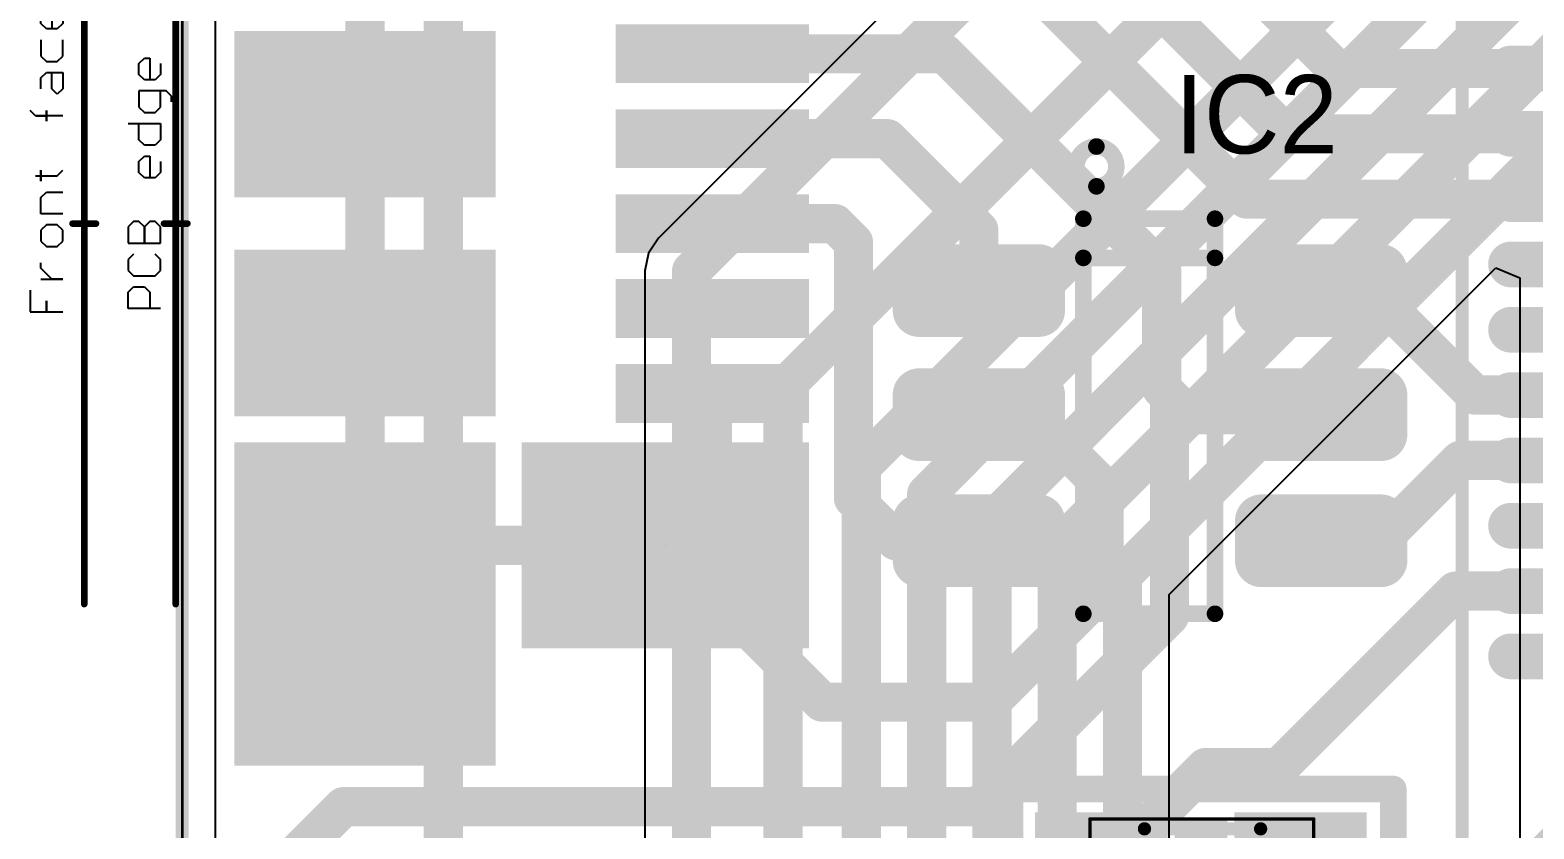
# Model space of a CAD drawing. Header units: millimetres. Extents: x 59 to 152, y 30 to 146.
# Drawn here: x 58.84 to 70.35, y 118.73 to 124.84 of the extents above; entities that cross this region are included whole.
import ezdxf

# ---------------------------------------------------------------- set-up
doc = ezdxf.new("R2010")
doc.units = ezdxf.units.MM
for name, color, linetype in [('BottomLayer', 5, 'Continuous'), ('KeepOutLayer', 6, 'Continuous'), ('Mechanical1', 6, 'Continuous'), ('Mechanical15', 56, 'Continuous'), ('Mechanical16', 56, 'Continuous'), ('Mechanical6', 56, 'Continuous'), ('PadHoleLayer', 156, 'Continuous'), ('TopLayer', 1, 'Continuous'), ('TopOverlay', 2, 'Continuous'), ('TopPaste', 8, 'Continuous'), ('TopSolder', 216, 'Continuous')]:
    doc.layers.add(name, color=color, linetype=linetype)

# ---------------------------------------------------------------- blocks, each defined once
blk = doc.blocks.new('C0603_177')
at = {"layer": 'Mechanical16'}
for points, const_width in [([(-0.85000084, 0.4064), (0.8635999999999999, 0.4064)], 0.0254), ([(-0.85000084, -0.3999992), (-0.85000084, 0.4064)], 0.0254), ([(-0.43200066, 0.3302), (0.4572, 0.3302)], 0.1016), ([(0.8635999999999999, -0.3999992), (0.8635999999999999, 0.4064)], 0.0254), ([(-0.43200066, -0.30599888), (0.4572, -0.30599888)], 0.1016), ([(-0.85000084, -0.3999992), (0.8635999999999999, -0.3999992)], 0.0254)]:
    blk.add_lwpolyline(points, dxfattribs=dict(at, const_width=const_width))
for points, const_width in [([(-0.85635084, 0.4064, 1), (-0.8436508399999999, 0.4064, 1)], 0.0127), ([(-0.85635084, 0.4064, 1), (-0.8436508399999999, 0.4064, 1)], 0.0127), ([(-0.45740066, 0.3302, 1), (-0.40660066, 0.3302, 1)], 0.0508), ([(0.4318, 0.3302, 1), (0.4826, 0.3302, 1)], 0.0508), ([(0.85725, 0.4064, 1), (0.86995, 0.4064, 1)], 0.0127), ([(0.85725, 0.4064, 1), (0.86995, 0.4064, 1)], 0.0127), ([(-0.45740066, -0.30599888, 1), (-0.40660066, -0.30599888, 1)], 0.0508), ([(0.4318, -0.30599888, 1), (0.4826, -0.30599888, 1)], 0.0508), ([(-0.85635084, -0.3999992, 1), (-0.8436508399999999, -0.3999992, 1)], 0.0127), ([(-0.85635084, -0.3999992, 1), (-0.8436508399999999, -0.3999992, 1)], 0.0127), ([(0.85725, -0.3999992, 1), (0.86995, -0.3999992, 1)], 0.0127), ([(0.85725, -0.3999992, 1), (0.86995, -0.3999992, 1)], 0.0127)]:
    blk.add_lwpolyline(points, format="xyb", close=True, dxfattribs=dict(at, const_width=const_width))
for points in [[(-0.8381542799999999, -0.39999412), (-0.43175428, -0.39999412), (-0.8381542799999999, 0.40640508), (-0.43175428, 0.40640508)], [(0.43184572, -0.39999412), (0.83824572, -0.39999412), (0.43184572, 0.40640508), (0.83824572, 0.40640508)]]:
    blk.add_solid(points, dxfattribs=at)
at = {"layer": 'Mechanical6'}
blk.add_solid([(-0.19990054, -0.40010588), (0.20319746, -0.40010588), (-0.19990054, 0.40639492), (0.20319746, 0.40639492)], dxfattribs=at)
at = {"layer": 'TopLayer'}
for points in [[(-1.2192, -0.4064), (-0.3048, -0.4064), (-1.2192, 0.4064), (-0.3048, 0.4064)], [(0.3048, -0.4064), (1.2192, -0.4064), (0.3048, 0.4064), (1.2192, 0.4064)]]:
    blk.add_solid(points, dxfattribs=at)
at = {"layer": 'TopOverlay', "const_width": 0.2032}
for points in [[(-1.4605, 0.635), (1.4732, 0.635)], [(-1.4605, -0.635), (-1.4605, 0.635)], [(1.4732, -0.635), (1.4732, 0.635)], [(-1.4605, -0.635), (1.4732, -0.635)]]:
    blk.add_lwpolyline(points, dxfattribs=at)
at = {"layer": 'TopOverlay', "const_width": 0.1016}
for points in [[(-1.5113, 0.635, 1), (-1.4097, 0.635, 1)], [(-1.5113, 0.635, 1), (-1.4097, 0.635, 1)], [(1.4224, 0.635, 1), (1.524, 0.635, 1)], [(1.4224, 0.635, 1), (1.524, 0.635, 1)], [(-1.5113, -0.635, 1), (-1.4097, -0.635, 1)], [(-1.5113, -0.635, 1), (-1.4097, -0.635, 1)], [(1.4224, -0.635, 1), (1.524, -0.635, 1)], [(1.4224, -0.635, 1), (1.524, -0.635, 1)]]:
    blk.add_lwpolyline(points, format="xyb", close=True, dxfattribs=at)
at = {"layer": 'TopPaste'}
for points in [[(-1.2192, -0.4064), (-0.3048, -0.4064), (-1.2192, 0.4064), (-0.3048, 0.4064)], [(0.3048, -0.4064), (1.2192, -0.4064), (0.3048, 0.4064), (1.2192, 0.4064)]]:
    blk.add_solid(points, dxfattribs=at)
at = {"layer": 'TopSolder'}
for points in [[(-1.2691999, -0.4563999), (-0.2548001, -0.4563999), (-1.2691999, 0.4563999), (-0.2548001, 0.4563999)], [(0.2548001, -0.4563999), (1.2691999, -0.4563999), (0.2548001, 0.4563999), (1.2691999, 0.4563999)]]:
    blk.add_solid(points, dxfattribs=at)
blk = doc.blocks.new('SOT23_6L_236')
at = {"layer": 'TopLayer', "const_width": 0.1524}
for points in [[(-1.17860064, 1.778, 1), (-1.02620064, 1.778, 1)], [(-0.8738006399999999, 1.778, 1), (-0.7214006399999999, 1.778, 1)], [(-0.2286, 1.778, 1), (-0.07619999999999999, 1.778, 1)], [(0.07619999999999999, 1.778, 1), (0.2286, 1.778, 1)], [(0.7365999999999999, 1.778, 1), (0.8889999999999999, 1.778, 1)], [(1.0414, 1.778, 1), (1.1938, 1.778, 1)], [(-1.17860064, 0.8635999999999999, 1), (-1.02620064, 0.8635999999999999, 1)], [(-0.8738006399999999, 0.8635999999999999, 1), (-0.7214006399999999, 0.8635999999999999, 1)], [(-0.2286, 0.8635999999999999, 1), (-0.07619999999999999, 0.8635999999999999, 1)], [(0.07619999999999999, 0.8635999999999999, 1), (0.2286, 0.8635999999999999, 1)], [(0.7365999999999999, 0.8635999999999999, 1), (0.8889999999999999, 0.8635999999999999, 1)], [(1.0414, 0.8635999999999999, 1), (1.1938, 0.8635999999999999, 1)], [(-1.17860064, -0.8427999399999999, 1), (-1.02620064, -0.8427999399999999, 1)], [(-0.8738006399999999, -0.8427999399999999, 1), (-0.7214006399999999, -0.8427999399999999, 1)], [(-0.2286, -0.8427999399999999, 1), (-0.07619999999999999, -0.8427999399999999, 1)], [(0.07619999999999999, -0.8427999399999999, 1), (0.2286, -0.8427999399999999, 1)], [(0.7365999999999999, -0.8427999399999999, 1), (0.8889999999999999, -0.8427999399999999, 1)], [(1.0414, -0.8427999399999999, 1), (1.1938, -0.8427999399999999, 1)], [(-1.17860064, -1.75719994, 1), (-1.02620064, -1.75719994, 1)], [(-0.8738006399999999, -1.75719994, 1), (-0.7214006399999999, -1.75719994, 1)], [(-0.2286, -1.75719994, 1), (-0.07619999999999999, -1.75719994, 1)], [(0.07619999999999999, -1.75719994, 1), (0.2286, -1.75719994, 1)], [(0.7365999999999999, -1.75719994, 1), (0.8889999999999999, -1.75719994, 1)], [(1.0414, -1.75719994, 1), (1.1938, -1.75719994, 1)]]:
    blk.add_lwpolyline(points, format="xyb", close=True, dxfattribs=at)
at = {"layer": 'TopLayer'}
for points in [[(-0.79760064, 0.7111999999999999), (-0.79760064, 1.9304), (-1.10240064, 0.7111999999999999), (-1.10240064, 1.9304)], [(0.1524, 0.7111999999999999), (0.1524, 1.9304), (-0.1524, 0.7111999999999999), (-0.1524, 1.9304)], [(1.1176, 0.7111999999999999), (1.1176, 1.9304), (0.8128, 0.7111999999999999), (0.8128, 1.9304)], [(-0.64520064, 0.8635999999999999), (-0.64520064, 1.778), (-1.25480064, 0.8635999999999999), (-1.25480064, 1.778)], [(0.3048, 0.8635999999999999), (0.3048, 1.778), (-0.3048, 0.8635999999999999), (-0.3048, 1.778)], [(1.27, 0.8635999999999999), (1.27, 1.778), (0.6604, 0.8635999999999999), (0.6604, 1.778)], [(-0.79760064, -1.90959994), (-0.79760064, -0.6903999399999999), (-1.10240064, -1.90959994), (-1.10240064, -0.6903999399999999)], [(0.1524, -1.90959994), (0.1524, -0.6903999399999999), (-0.1524, -1.90959994), (-0.1524, -0.6903999399999999)], [(1.1176, -1.90959994), (1.1176, -0.6903999399999999), (0.8128, -1.90959994), (0.8128, -0.6903999399999999)], [(-0.64520064, -1.75719994), (-0.64520064, -0.8427999399999999), (-1.25480064, -1.75719994), (-1.25480064, -0.8427999399999999)], [(0.3048, -1.75719994), (0.3048, -0.8427999399999999), (-0.3048, -1.75719994), (-0.3048, -0.8427999399999999)], [(1.27, -1.75719994), (1.27, -0.8427999399999999), (0.6604, -1.75719994), (0.6604, -0.8427999399999999)]]:
    blk.add_solid(points, dxfattribs=at)
at = {"layer": 'TopOverlay', "const_width": 0.127}
for points in [[(-1.49999954, -0.499999), (-1.49999954, 0.508)], [(-1.20000014, 0.508), (-1.49999954, 0.508)], [(1.524, 0.508), (-1.20000014, 0.508)], [(-1.20000014, -0.499999), (-1.20000014, 0.508)], [(1.524, -0.499999), (1.524, 0.508)], [(-1.20000014, -0.499999), (-1.49999954, -0.499999)], [(1.524, -0.499999), (-1.20000014, -0.499999)]]:
    blk.add_lwpolyline(points, dxfattribs=at)
at = {"layer": 'TopOverlay'}
for points, const_width in [([(-1.53174954, 0.508, 1), (-1.46824954, 0.508, 1)], 0.0635), ([(-1.53174954, 0.508, 1), (-1.46824954, 0.508, 1)], 0.0635), ([(-1.23175014, 0.508, 1), (-1.16825014, 0.508, 1)], 0.0635), ([(-1.23175014, 0.508, 1), (-1.16825014, 0.508, 1)], 0.0635), ([(-1.23175014, 0.508, 1), (-1.16825014, 0.508, 1)], 0.0635), ([(1.49225, 0.508, 1), (1.55575, 0.508, 1)], 0.0635), ([(1.49225, 0.508, 1), (1.55575, 0.508, 1)], 0.0635), ([(-1.74759874, -0.3999992, 1), (-2.05239874, -0.3999992, 1)], 0.127), ([(-2.08414874, -0.3999992, 1), (-2.02064874, -0.3999992, 1)], 0.0635), ([(-1.77934874, -0.3999992, 1), (-1.71584874, -0.3999992, 1)], 0.0635), ([(-1.53174954, -0.499999, 1), (-1.46824954, -0.499999, 1)], 0.0635), ([(-1.53174954, -0.499999, 1), (-1.46824954, -0.499999, 1)], 0.0635), ([(-1.23175014, -0.499999, 1), (-1.16825014, -0.499999, 1)], 0.0635), ([(-1.23175014, -0.499999, 1), (-1.16825014, -0.499999, 1)], 0.0635), ([(-1.23175014, -0.499999, 1), (-1.16825014, -0.499999, 1)], 0.0635), ([(1.49225, -0.499999, 1), (1.55575, -0.499999, 1)], 0.0635), ([(1.49225, -0.499999, 1), (1.55575, -0.499999, 1)], 0.0635)]:
    blk.add_lwpolyline(points, format="xyb", close=True, dxfattribs=dict(at, const_width=const_width))
at = {"layer": 'TopPaste', "const_width": 0.1524}
for points in [[(-1.17860064, 1.778, 1), (-1.02620064, 1.778, 1)], [(-0.8738006399999999, 1.778, 1), (-0.7214006399999999, 1.778, 1)], [(-0.2286, 1.778, 1), (-0.07619999999999999, 1.778, 1)], [(0.07619999999999999, 1.778, 1), (0.2286, 1.778, 1)], [(0.7365999999999999, 1.778, 1), (0.8889999999999999, 1.778, 1)], [(1.0414, 1.778, 1), (1.1938, 1.778, 1)], [(-1.17860064, 0.8635999999999999, 1), (-1.02620064, 0.8635999999999999, 1)], [(-0.8738006399999999, 0.8635999999999999, 1), (-0.7214006399999999, 0.8635999999999999, 1)], [(-0.2286, 0.8635999999999999, 1), (-0.07619999999999999, 0.8635999999999999, 1)], [(0.07619999999999999, 0.8635999999999999, 1), (0.2286, 0.8635999999999999, 1)], [(0.7365999999999999, 0.8635999999999999, 1), (0.8889999999999999, 0.8635999999999999, 1)], [(1.0414, 0.8635999999999999, 1), (1.1938, 0.8635999999999999, 1)], [(-1.17860064, -0.8427999399999999, 1), (-1.02620064, -0.8427999399999999, 1)], [(-0.8738006399999999, -0.8427999399999999, 1), (-0.7214006399999999, -0.8427999399999999, 1)], [(-0.2286, -0.8427999399999999, 1), (-0.07619999999999999, -0.8427999399999999, 1)], [(0.07619999999999999, -0.8427999399999999, 1), (0.2286, -0.8427999399999999, 1)], [(0.7365999999999999, -0.8427999399999999, 1), (0.8889999999999999, -0.8427999399999999, 1)], [(1.0414, -0.8427999399999999, 1), (1.1938, -0.8427999399999999, 1)], [(-1.17860064, -1.75719994, 1), (-1.02620064, -1.75719994, 1)], [(-0.8738006399999999, -1.75719994, 1), (-0.7214006399999999, -1.75719994, 1)], [(-0.2286, -1.75719994, 1), (-0.07619999999999999, -1.75719994, 1)], [(0.07619999999999999, -1.75719994, 1), (0.2286, -1.75719994, 1)], [(0.7365999999999999, -1.75719994, 1), (0.8889999999999999, -1.75719994, 1)], [(1.0414, -1.75719994, 1), (1.1938, -1.75719994, 1)]]:
    blk.add_lwpolyline(points, format="xyb", close=True, dxfattribs=at)
at = {"layer": 'TopPaste'}
for points in [[(-0.79760064, 0.7111999999999999), (-0.79760064, 1.9304), (-1.10240064, 0.7111999999999999), (-1.10240064, 1.9304)], [(0.1524, 0.7111999999999999), (0.1524, 1.9304), (-0.1524, 0.7111999999999999), (-0.1524, 1.9304)], [(1.1176, 0.7111999999999999), (1.1176, 1.9304), (0.8128, 0.7111999999999999), (0.8128, 1.9304)], [(-0.64520064, 0.8635999999999999), (-0.64520064, 1.778), (-1.25480064, 0.8635999999999999), (-1.25480064, 1.778)], [(0.3048, 0.8635999999999999), (0.3048, 1.778), (-0.3048, 0.8635999999999999), (-0.3048, 1.778)], [(1.27, 0.8635999999999999), (1.27, 1.778), (0.6604, 0.8635999999999999), (0.6604, 1.778)], [(-0.79760064, -1.90959994), (-0.79760064, -0.6903999399999999), (-1.10240064, -1.90959994), (-1.10240064, -0.6903999399999999)], [(0.1524, -1.90959994), (0.1524, -0.6903999399999999), (-0.1524, -1.90959994), (-0.1524, -0.6903999399999999)], [(1.1176, -1.90959994), (1.1176, -0.6903999399999999), (0.8128, -1.90959994), (0.8128, -0.6903999399999999)], [(-0.64520064, -1.75719994), (-0.64520064, -0.8427999399999999), (-1.25480064, -1.75719994), (-1.25480064, -0.8427999399999999)], [(0.3048, -1.75719994), (0.3048, -0.8427999399999999), (-0.3048, -1.75719994), (-0.3048, -0.8427999399999999)], [(1.27, -1.75719994), (1.27, -0.8427999399999999), (0.6604, -1.75719994), (0.6604, -0.8427999399999999)]]:
    blk.add_solid(points, dxfattribs=at)
at = {"layer": 'TopSolder', "const_width": 0.2023999}
for points in [[(-1.20359932, 1.778, 1), (-1.00120196, 1.778, 1)], [(-0.89879932, 1.778, 1), (-0.69640196, 1.778, 1)], [(-0.25359868, 1.778, 1), (-0.05120131999999999, 1.778, 1)], [(0.05120131999999999, 1.778, 1), (0.25359868, 1.778, 1)], [(0.71160132, 1.778, 1), (0.91399868, 1.778, 1)], [(1.01640132, 1.778, 1), (1.21879868, 1.778, 1)], [(-1.20359932, 0.8635999999999999, 1), (-1.00120196, 0.8635999999999999, 1)], [(-0.89879932, 0.8635999999999999, 1), (-0.69640196, 0.8635999999999999, 1)], [(-0.25359868, 0.8635999999999999, 1), (-0.05120131999999999, 0.8635999999999999, 1)], [(0.05120131999999999, 0.8635999999999999, 1), (0.25359868, 0.8635999999999999, 1)], [(0.71160132, 0.8635999999999999, 1), (0.91399868, 0.8635999999999999, 1)], [(1.01640132, 0.8635999999999999, 1), (1.21879868, 0.8635999999999999, 1)], [(-1.20359932, -0.8427999399999999, 1), (-1.00120196, -0.8427999399999999, 1)], [(-0.89879932, -0.8427999399999999, 1), (-0.69640196, -0.8427999399999999, 1)], [(-0.25359868, -0.8427999399999999, 1), (-0.05120131999999999, -0.8427999399999999, 1)], [(0.05120131999999999, -0.8427999399999999, 1), (0.25359868, -0.8427999399999999, 1)], [(0.71160132, -0.8427999399999999, 1), (0.91399868, -0.8427999399999999, 1)], [(1.01640132, -0.8427999399999999, 1), (1.21879868, -0.8427999399999999, 1)], [(-1.20359932, -1.75719994, 1), (-1.00120196, -1.75719994, 1)], [(-0.89879932, -1.75719994, 1), (-0.69640196, -1.75719994, 1)], [(-0.25359868, -1.75719994, 1), (-0.05120131999999999, -1.75719994, 1)], [(0.05120131999999999, -1.75719994, 1), (0.25359868, -1.75719994, 1)], [(0.71160132, -1.75719994, 1), (0.91399868, -1.75719994, 1)], [(1.01640132, -1.75719994, 1), (1.21879868, -1.75719994, 1)]]:
    blk.add_lwpolyline(points, format="xyb", close=True, dxfattribs=at)
at = {"layer": 'TopSolder'}
for points in [[(-0.79760064, 0.6612001), (-0.79760064, 1.9803999), (-1.10240064, 0.6612001), (-1.10240064, 1.9803999)], [(0.1524, 0.6612001), (0.1524, 1.9803999), (-0.1524, 0.6612001), (-0.1524, 1.9803999)], [(1.1176, 0.6612001), (1.1176, 1.9803999), (0.8128, 0.6612001), (0.8128, 1.9803999)], [(-0.59520074, 0.8635999999999999), (-0.59520074, 1.778), (-1.30480054, 0.8635999999999999), (-1.30480054, 1.778)], [(0.3547999, 0.8635999999999999), (0.3547999, 1.778), (-0.3547999, 0.8635999999999999), (-0.3547999, 1.778)], [(1.3199999, 0.8635999999999999), (1.3199999, 1.778), (0.6104001, 0.8635999999999999), (0.6104001, 1.778)], [(-0.79760064, -1.95959984), (-0.79760064, -0.64040004), (-1.10240064, -1.95959984), (-1.10240064, -0.64040004)], [(0.1524, -1.95959984), (0.1524, -0.64040004), (-0.1524, -1.95959984), (-0.1524, -0.64040004)], [(1.1176, -1.95959984), (1.1176, -0.64040004), (0.8128, -1.95959984), (0.8128, -0.64040004)], [(-0.59520074, -1.75719994), (-0.59520074, -0.8427999399999999), (-1.30480054, -1.75719994), (-1.30480054, -0.8427999399999999)], [(0.3547999, -1.75719994), (0.3547999, -0.8427999399999999), (-0.3547999, -1.75719994), (-0.3547999, -0.8427999399999999)], [(1.3199999, -1.75719994), (1.3199999, -0.8427999399999999), (0.6104001, -1.75719994), (0.6104001, -0.8427999399999999)]]:
    blk.add_solid(points, dxfattribs=at)
blk = doc.blocks.new('USB_______B_238')
at = {"layer": 'Mechanical1'}
for p, q in [((-5.14161278, 1.61591498), (-5.09996186, 1.6575659)), ((-5.14161278, 1.53260806), (-5.14161278, 1.61591498)), ((-5.09996186, 1.6575659), (-5.0583084, 1.6575659)), ((-5.0583084, 1.6575659), (-5.0583084, 1.4909546)), ((-4.97500148, 1.61591498), (-4.97500148, 1.53260806)), ((-5.09996186, 1.4909546), (-5.14161278, 1.53260806)), ((-4.97500148, 1.53260806), (-5.01665494, 1.4909546)), ((-5.14161278, 1.40764768), (-5.14161278, 1.28268984)), ((-5.01665494, 1.4909546), (-5.09996186, 1.4909546)), ((-4.97500148, 1.28268984), (-4.97500148, 1.40764768)), ((-5.14161278, 1.28268984), (-5.09996186, 1.24103638)), ((-5.01665494, 1.24103638), (-4.97500148, 1.28268984)), ((-5.14161278, 1.11607854), (-5.09996186, 1.15772946)), ((-5.09996186, 1.24103638), (-5.01665494, 1.24103638)), ((-5.09996186, 1.15772946), (-4.97500148, 1.15772946)), ((-5.0583084, 1.03277162), (-5.0583084, 1.15772946)), ((-4.97500148, 1.15772946), (-4.97500148, 1.03277162)), ((-4.39161174, 1.22438414), (-4.34996082, 1.26603506)), ((-4.39161174, 1.14107722), (-4.39161174, 1.22438414)), ((-4.34996082, 1.26603506), (-4.30830736, 1.26603506)), ((-4.30830736, 1.26603506), (-4.30830736, 1.09942376)), ((-4.22500044, 1.22438414), (-4.22500044, 1.14107722)), ((-5.14161278, 1.03277162), (-5.14161278, 1.11607854)), ((-4.34996082, 1.09942376), (-4.39161174, 1.14107722)), ((-4.2666539, 1.09942376), (-4.34996082, 1.09942376)), ((-4.22500044, 1.14107722), (-4.2666539, 1.09942376)), ((-5.01665494, 0.99111816), (-5.0583084, 1.03277162)), ((-4.97500148, 1.03277162), (-5.01665494, 0.99111816)), ((-4.18334698, 1.01611684), (-4.39161174, 1.01611684)), ((-4.39161174, 1.01611684), (-4.39161174, 0.8911589999999999)), ((-4.22500044, 0.8911589999999999), (-4.22500044, 1.01611684)), ((-4.14169352, 0.97446592), (-4.18334698, 1.01611684)), ((-4.14169352, 0.93281246), (-4.14169352, 0.97446592)), ((-5.18326624, 0.82450686), (-5.2249197, 0.86616032)), ((-4.97500148, 0.82450686), (-5.18326624, 0.82450686)), ((-5.18326624, 0.82450686), (-5.09996186, 0.82450686)), ((-5.09996186, 0.82450686), (-5.18326624, 0.82450686)), ((-5.09996186, 0.7828533999999999), (-5.09996186, 0.86616032)), ((-5.09996186, 0.86616032), (-5.09996186, 0.82450686)), ((-5.09996186, 0.82450686), (-5.09996186, 0.7828533999999999)), ((-4.39161174, 0.8911589999999999), (-4.34996082, 0.84950554)), ((-4.34996082, 0.84950554), (-4.2666539, 0.84950554)), ((-4.2666539, 0.84950554), (-4.22500044, 0.8911589999999999)), ((-4.47491866, 0.7661986199999999), (-4.22500044, 0.7661986199999999)), ((-4.39161174, 0.64124078), (-4.39161174, 0.7661986199999999)), ((-4.22500044, 0.7661986199999999), (-4.22500044, 0.64124078)), ((-4.34996082, 0.5995873199999999), (-4.39161174, 0.64124078)), ((-4.2666539, 0.5995873199999999), (-4.34996082, 0.5995873199999999)), ((-4.22500044, 0.64124078), (-4.2666539, 0.5995873199999999)), ((-4.39161174, 0.47462948), (-4.34996082, 0.5162804)), ((-4.39161174, 0.39132256), (-4.39161174, 0.47462948)), ((-4.34996082, 0.5162804), (-4.30830736, 0.5162804)), ((-4.30830736, 0.5162804), (-4.30830736, 0.3496691)), ((-4.22500044, 0.47462948), (-4.22500044, 0.39132256)), ((-5.18326624, 0.36632388), (-5.14161278, 0.36632388)), ((-5.14161278, 0.32467042), (-5.14161278, 0.40797734)), ((-5.14161278, 0.40797734), (-5.14161278, 0.36632388)), ((-5.14161278, 0.36632388), (-5.14161278, 0.32467042)), ((-5.14161278, 0.36632388), (-5.01665494, 0.36632388)), ((-5.01665494, 0.36632388), (-4.97500148, 0.40797734)), ((-4.34996082, 0.3496691), (-4.39161174, 0.39132256)), ((-4.2666539, 0.3496691), (-4.34996082, 0.3496691)), ((-4.22500044, 0.39132256), (-4.2666539, 0.3496691)), ((-5.14161278, 0.19971258), (-5.09996186, 0.2413635)), ((-5.09996186, 0.2413635), (-4.97500148, 0.2413635)), ((-5.14161278, 0.07475219999999999), (-5.14161278, 0.19971258)), ((-4.97500148, 0.07475219999999999), (-5.14161278, 0.07475219999999999)), ((-4.4332652, 0.01644396), (-4.47491866, -0.02520696)), ((-4.39161174, 0.01644396), (-4.4332652, 0.01644396)), ((-4.34996082, -0.02520696), (-4.39161174, 0.01644396)), ((-4.30830736, 0.01644396), (-4.34996082, -0.02520696)), ((-4.2666539, 0.01644396), (-4.30830736, 0.01644396)), ((-4.22500044, -0.02520696), (-4.2666539, 0.01644396)), ((-5.09996186, -0.00855472), (-5.14161278, -0.05020564)), ((-5.14161278, -0.05020564), (-5.14161278, -0.13351256)), ((-5.01665494, -0.00855472), (-5.09996186, -0.00855472)), ((-4.97500148, -0.05020564), (-5.01665494, -0.00855472)), ((-4.97500148, -0.13351256), (-4.97500148, -0.05020564)), ((-4.47491866, -0.02520696), (-4.47491866, -0.15016734)), ((-4.34996082, -0.02520696), (-4.34996082, -0.15016734)), ((-4.34996082, -0.15016734), (-4.34996082, -0.02520696)), ((-4.22500044, -0.15016734), (-4.22500044, -0.02520696)), ((-5.14161278, -0.13351256), (-5.09996186, -0.17516602)), ((-5.09996186, -0.17516602), (-5.01665494, -0.17516602)), ((-5.01665494, -0.17516602), (-4.97500148, -0.13351256)), ((-4.47491866, -0.15016734), (-4.22500044, -0.15016734)), ((-5.14161278, -0.34177732), (-5.14161278, -0.30012386)), ((-5.09996186, -0.38343078), (-5.14161278, -0.34177732)), ((-4.4332652, -0.23347426), (-4.47491866, -0.27512518)), ((-4.47491866, -0.27512518), (-4.47491866, -0.3584321)), ((-4.22500044, -0.27512518), (-4.2666539, -0.23347426)), ((-4.22500044, -0.3584321), (-4.22500044, -0.27512518)), ((-5.14161278, -0.42508424), (-4.97500148, -0.42508424)), ((-5.0583084, -0.42508424), (-5.09996186, -0.38343078)), ((-4.97500148, -0.42508424), (-5.0583084, -0.42508424)), ((-4.47491866, -0.3584321), (-4.4332652, -0.40008556)), ((-4.4332652, -0.40008556), (-4.2666539, -0.40008556)), ((-4.2666539, -0.40008556), (-4.22500044, -0.3584321)), ((-5.2249197, -0.50839116), (-5.2249197, -0.67500246)), ((-4.47491866, -0.5250433999999999), (-4.4332652, -0.48339248)), ((-4.47491866, -0.6500037799999999), (-4.47491866, -0.5250433999999999)), ((-4.4332652, -0.48339248), (-4.34996082, -0.48339248)), ((-4.34996082, -0.48339248), (-4.30830736, -0.5250433999999999)), ((-4.30830736, -0.5250433999999999), (-4.30830736, -0.6500037799999999)), ((-5.2249197, -0.67500246), (-5.09996186, -0.67500246)), ((-5.09996186, -0.67500246), (-5.09996186, -0.59169554)), ((-5.09996186, -0.59169554), (-5.09996186, -0.67500246)), ((-5.09996186, -0.67500246), (-4.97500148, -0.67500246)), ((-4.22500044, -0.6500037799999999), (-4.47491866, -0.6500037799999999))]:
    blk.add_line(p, q, dxfattribs=at)
at = {"layer": 'Mechanical1', "const_width": 0.0499999}
for points in [[(-4.81000054, -2.91249862), (-4.81000054, 2.91249862)], [(-4.1099994, -2.91249862), (-4.1099994, 2.91249862)], [(-4.899997819999999, 2.54e-06), (-4.7200058, 2.54e-06)], [(-4.19999668, 0), (-4.02000466, 0)]]:
    blk.add_lwpolyline(points, dxfattribs=at)
at = {"layer": 'Mechanical1', "const_width": 0.02499868}
for points in [[(-4.82249988, 2.91249862, 1), (-4.7975012, 2.91249862, 1)], [(-4.12249874, 2.91249862, 1), (-4.09750006, 2.91249862, 1)], [(-4.91249716, 2.54e-06, 1), (-4.88749848, 2.54e-06, 1)], [(-4.73250514, 2.54e-06, 1), (-4.707506459999999, 2.54e-06, 1)], [(-4.21249602, 0, 1), (-4.18749734, 0, 1)], [(-4.032503999999999, 0, 1), (-4.00750532, 0, 1)], [(-4.82249988, -2.91249862, 1), (-4.7975012, -2.91249862, 1)], [(-4.12249874, -2.91249862, 1), (-4.09750006, -2.91249862, 1)]]:
    blk.add_lwpolyline(points, format="xyb", close=True, dxfattribs=at)
at = {"layer": 'PadHoleLayer'}
for points in [[(-0.35999928, 2.46249952), (-0.35999928, 2.46249952, -1), (-0.35999928, 2.46249952), (-0.35999928, 2.46249952, -1)], [(-0.35999928, -2.46249952), (-0.35999928, -2.46249952, -1), (-0.35999928, -2.46249952), (-0.35999928, -2.46249952, -1)]]:
    blk.add_lwpolyline(points, format="xyb", close=True, dxfattribs=at)
at = {"layer": 'TopLayer'}
for points in [[(-3.60999786, 1.72500036), (-1.71000166, 1.72500036), (-3.60999786, 4.09999688), (-1.71000166, 4.09999688)], [(-1.40999972, 1.72500036), (0.69000116, 1.72500036), (-1.40999972, 3.19999868), (0.69000116, 3.19999868)], [(-3.60999786, 0.25000204), (-1.71000166, 0.25000204), (-3.60999786, 1.42500096), (-1.71000166, 1.42500096)], [(0.68999862, 1.1250041), (0.68999862, 1.47500086), (-0.68999862, 1.1250041), (-0.68999862, 1.47500086)], [(0.68999862, 0.47500286), (0.68999862, 0.8249996199999999), (-0.68999862, 0.47500286), (-0.68999862, 0.8249996199999999)], [(0.68999862, -0.17499838), (0.68999862, 0.17499838), (-0.68999862, -0.17499838), (-0.68999862, 0.17499838)], [(-3.60999786, -1.42499842), (-1.71000166, -1.42499842), (-3.60999786, -0.2499995), (-1.71000166, -0.2499995)], [(0.68999862, -0.8249996199999999), (0.68999862, -0.47500286), (-0.68999862, -0.8249996199999999), (-0.68999862, -0.47500286)], [(0.68999862, -1.47500086), (0.68999862, -1.1250041), (-0.68999862, -1.47500086), (-0.68999862, -1.1250041)], [(-3.60999786, -4.09999688), (-1.71000166, -4.09999688), (-3.60999786, -1.72500036), (-1.71000166, -1.72500036)], [(-1.40999972, -3.19999868), (0.69000116, -3.19999868), (-1.40999972, -1.72500036), (0.69000116, -1.72500036)]]:
    blk.add_solid(points, dxfattribs=at)
at = {"layer": 'TopPaste'}
for points in [[(-3.60999786, 1.72500036), (-1.71000166, 1.72500036), (-3.60999786, 4.09999688), (-1.71000166, 4.09999688)], [(-1.40999972, 1.72500036), (0.69000116, 1.72500036), (-1.40999972, 3.19999868), (0.69000116, 3.19999868)], [(-3.60999786, 0.25000204), (-1.71000166, 0.25000204), (-3.60999786, 1.42500096), (-1.71000166, 1.42500096)], [(0.68999862, 1.1250041), (0.68999862, 1.47500086), (-0.68999862, 1.1250041), (-0.68999862, 1.47500086)], [(0.68999862, 0.47500286), (0.68999862, 0.8249996199999999), (-0.68999862, 0.47500286), (-0.68999862, 0.8249996199999999)], [(0.68999862, -0.17499838), (0.68999862, 0.17499838), (-0.68999862, -0.17499838), (-0.68999862, 0.17499838)], [(-3.60999786, -1.42499842), (-1.71000166, -1.42499842), (-3.60999786, -0.2499995), (-1.71000166, -0.2499995)], [(0.68999862, -0.8249996199999999), (0.68999862, -0.47500286), (-0.68999862, -0.8249996199999999), (-0.68999862, -0.47500286)], [(0.68999862, -1.47500086), (0.68999862, -1.1250041), (-0.68999862, -1.47500086), (-0.68999862, -1.1250041)], [(-3.60999786, -4.09999688), (-1.71000166, -4.09999688), (-3.60999786, -1.72500036), (-1.71000166, -1.72500036)], [(-1.40999972, -3.19999868), (0.69000116, -3.19999868), (-1.40999972, -1.72500036), (0.69000116, -1.72500036)]]:
    blk.add_solid(points, dxfattribs=at)
at = {"layer": 'TopSolder'}
for points in [[(-3.65999776, 1.67500046), (-1.66000176, 1.67500046), (-3.65999776, 4.149996779999999), (-1.66000176, 4.149996779999999)], [(-1.45999962, 1.67500046), (0.74000106, 1.67500046), (-1.45999962, 3.24999858), (0.74000106, 3.24999858)], [(0.73999852, 1.0750042), (0.73999852, 1.52500076), (-0.73999852, 1.0750042), (-0.73999852, 1.52500076)], [(-3.65999776, 0.20000214), (-1.66000176, 0.20000214), (-3.65999776, 1.47500086), (-1.66000176, 1.47500086)], [(0.73999852, 0.42500296), (0.73999852, 0.8749995199999999), (-0.73999852, 0.42500296), (-0.73999852, 0.8749995199999999)], [(0.73999852, -0.22499828), (0.73999852, 0.22499828), (-0.73999852, -0.22499828), (-0.73999852, 0.22499828)], [(-3.65999776, -1.47499832), (-1.66000176, -1.47499832), (-3.65999776, -0.1999996), (-1.66000176, -0.1999996)], [(0.73999852, -0.8749995199999999), (0.73999852, -0.42500296), (-0.73999852, -0.8749995199999999), (-0.73999852, -0.42500296)], [(0.73999852, -1.52500076), (0.73999852, -1.0750042), (-0.73999852, -1.52500076), (-0.73999852, -1.0750042)], [(-3.65999776, -4.149996779999999), (-1.66000176, -4.149996779999999), (-3.65999776, -1.67500046), (-1.66000176, -1.67500046)], [(-1.45999962, -3.24999858), (0.74000106, -3.24999858), (-1.45999962, -1.67500046), (0.74000106, -1.67500046)]]:
    blk.add_solid(points, dxfattribs=at)
blk = doc.blocks.new('LQFP64_N_306')
at = {"layer": 'Mechanical15', "const_width": 0.0999998}
blk.add_lwpolyline([(6.70000184, 6.70000184), (6.70000184, -6.6999993)], dxfattribs=at)
at = {"layer": 'TopLayer', "const_width": 0.2499995}
for points in [[(4.77500188, 3.75000266), (6.325001319999999, 3.75000266)], [(4.77500188, 3.25000112), (6.325001319999999, 3.25000112)], [(4.77500188, 2.75000212), (6.325001319999999, 2.75000212)], [(4.77500188, 2.25000058), (6.325001319999999, 2.25000058)], [(4.77500188, 1.75000158), (6.325001319999999, 1.75000158)], [(4.77500188, 1.25000258), (6.325001319999999, 1.25000258)], [(4.77500188, 0.75000104), (6.325001319999999, 0.75000104)], [(4.77500188, 0.25000204), (6.325001319999999, 0.25000204)], [(4.77500188, -0.2499995), (6.325001319999999, -0.2499995)], [(4.77500188, -0.7499985), (6.325001319999999, -0.7499985)]]:
    blk.add_lwpolyline(points, dxfattribs=at)
at = {"layer": 'TopLayer', "const_width": 0.12499848}
for points in [[(6.26250208, 3.75000266, 1), (6.387500559999999, 3.75000266, 1)], [(6.26250208, 3.25000112, 1), (6.387500559999999, 3.25000112, 1)], [(6.26250208, 2.75000212, 1), (6.387500559999999, 2.75000212, 1)], [(6.26250208, 2.25000058, 1), (6.387500559999999, 2.25000058, 1)], [(6.26250208, 1.75000158, 1), (6.387500559999999, 1.75000158, 1)], [(6.26250208, 1.25000258, 1), (6.387500559999999, 1.25000258, 1)], [(6.26250208, 0.75000104, 1), (6.387500559999999, 0.75000104, 1)], [(6.26250208, 0.25000204, 1), (6.387500559999999, 0.25000204, 1)], [(6.26250208, -0.2499995, 1), (6.387500559999999, -0.2499995, 1)], [(6.26250208, -0.7499985, 1), (6.387500559999999, -0.7499985, 1)]]:
    blk.add_lwpolyline(points, format="xyb", close=True, dxfattribs=at)
at = {"layer": 'TopPaste', "const_width": 0.2499995}
for points in [[(4.77500188, 3.75000266), (6.325001319999999, 3.75000266)], [(4.77500188, 3.25000112), (6.325001319999999, 3.25000112)], [(4.77500188, 2.75000212), (6.325001319999999, 2.75000212)], [(4.77500188, 2.25000058), (6.325001319999999, 2.25000058)], [(4.77500188, 1.75000158), (6.325001319999999, 1.75000158)], [(4.77500188, 1.25000258), (6.325001319999999, 1.25000258)], [(4.77500188, 0.75000104), (6.325001319999999, 0.75000104)], [(4.77500188, 0.25000204), (6.325001319999999, 0.25000204)], [(4.77500188, -0.2499995), (6.325001319999999, -0.2499995)], [(4.77500188, -0.7499985), (6.325001319999999, -0.7499985)]]:
    blk.add_lwpolyline(points, dxfattribs=at)
at = {"layer": 'TopPaste', "const_width": 0.12499848}
for points in [[(6.26250208, 3.75000266, 1), (6.387500559999999, 3.75000266, 1)], [(6.26250208, 3.25000112, 1), (6.387500559999999, 3.25000112, 1)], [(6.26250208, 2.75000212, 1), (6.387500559999999, 2.75000212, 1)], [(6.26250208, 2.25000058, 1), (6.387500559999999, 2.25000058, 1)], [(6.26250208, 1.75000158, 1), (6.387500559999999, 1.75000158, 1)], [(6.26250208, 1.25000258, 1), (6.387500559999999, 1.25000258, 1)], [(6.26250208, 0.75000104, 1), (6.387500559999999, 0.75000104, 1)], [(6.26250208, 0.25000204, 1), (6.387500559999999, 0.25000204, 1)], [(6.26250208, -0.2499995, 1), (6.387500559999999, -0.2499995, 1)], [(6.26250208, -0.7499985, 1), (6.387500559999999, -0.7499985, 1)]]:
    blk.add_lwpolyline(points, format="xyb", close=True, dxfattribs=at)
at = {"layer": 'TopSolder', "const_width": 0.3499993}
for points in [[(4.77500188, 3.75000266), (6.325001319999999, 3.75000266)], [(4.77500188, 3.25000112), (6.325001319999999, 3.25000112)], [(4.77500188, 2.75000212), (6.325001319999999, 2.75000212)], [(4.77500188, 2.25000058), (6.325001319999999, 2.25000058)], [(4.77500188, 1.75000158), (6.325001319999999, 1.75000158)], [(4.77500188, 1.25000258), (6.325001319999999, 1.25000258)], [(4.77500188, 0.75000104), (6.325001319999999, 0.75000104)], [(4.77500188, 0.25000204), (6.325001319999999, 0.25000204)], [(4.77500188, -0.2499995), (6.325001319999999, -0.2499995)], [(4.77500188, -0.7499985), (6.325001319999999, -0.7499985)]]:
    blk.add_lwpolyline(points, dxfattribs=at)
at = {"layer": 'TopSolder', "const_width": 0.17499838}
for points in [[(6.23750086, 3.75000266, 1), (6.412501779999999, 3.75000266, 1)], [(6.23750086, 3.25000112, 1), (6.412501779999999, 3.25000112, 1)], [(6.23750086, 2.75000212, 1), (6.412501779999999, 2.75000212, 1)], [(6.23750086, 2.25000058, 1), (6.412501779999999, 2.25000058, 1)], [(6.23750086, 1.75000158, 1), (6.412501779999999, 1.75000158, 1)], [(6.23750086, 1.25000258, 1), (6.412501779999999, 1.25000258, 1)], [(6.23750086, 0.75000104, 1), (6.412501779999999, 0.75000104, 1)], [(6.23750086, 0.25000204, 1), (6.412501779999999, 0.25000204, 1)], [(6.23750086, -0.2499995, 1), (6.412501779999999, -0.2499995, 1)], [(6.23750086, -0.7499985, 1), (6.412501779999999, -0.7499985, 1)]]:
    blk.add_lwpolyline(points, format="xyb", close=True, dxfattribs=at)

msp = doc.modelspace()

# ---------------------------------------------------------------- linework, layer by layer
at = {"layer": 'BottomLayer'}
for p, q in [((60.25487821999999, 47.91207588), (60.25487821999999, 132.09999996)), ((66.79105514, 126.39572892), (63.64766289999999, 123.25233668)), ((63.64766289999999, 123.25233668), (63.57030719999999, 123.13656348)), ((63.57030719999999, 123.13656348), (63.54314189999999, 123.00000038)), ((63.54314189999999, 123.00000038), (63.54314189999999, 116.11667404)), ((67.55685244, 120.52376454), (70.05836636, 123.02527846)), ((70.05836636, 123.02527846), (70.24314374, 122.94874318)), ((70.24314374, 122.94874318), (70.24314374, 118.10000002)), ((67.55685244, 100.37623816), (67.55685244, 120.52376454))]:
    msp.add_line(p, q, dxfattribs=at)
at = {"layer": 'BottomLayer', "const_width": 0.2999994}
for points in [[(63.8999992, 123.00000038), (67.30000002, 126.4000012)], [(65.19999914, 121.4999983), (70.1999993, 126.49999846)], [(65.69999813999999, 121.29289178), (70.70000338, 126.29289702)], [(66.19999714, 121.0857878), (71.20000238, 126.08579304)], [(64.60000034, 122.09999964), (68.40000035999999, 125.89999966)], [(66.69999614, 120.87868382), (71.70000137999999, 125.87868906)], [(67.19999514, 120.67157984), (72.20000037999999, 125.67158508)], [(62.00000046, 113.7000012), (62.00000046, 125.29999832)], [(63.8999992, 52.80000107999999), (63.8999992, 123.00000038)], [(64.60000034, 98.90000031999999), (64.60000034, 122.09999964)], [(65.19999914, 99.40000694), (65.19999914, 121.4999983)], [(65.69999813999999, 99.60711092), (65.69999813999999, 121.29289178)], [(66.19999714, 99.8142149), (66.19999714, 121.0857878)], [(66.69999614, 100.02131888), (66.69999614, 120.87868382)], [(67.19999514, 100.22842286), (67.19999514, 120.67157984)]]:
    msp.add_lwpolyline(points, dxfattribs=at)
at = {"layer": 'BottomLayer', "const_width": 0.1499997}
for points in [[(63.82500062, 123.00000038, 1), (63.97499778, 123.00000038, 1)], [(63.82500062, 123.00000038, 1), (63.97499778, 123.00000038, 1)], [(64.52500176, 122.09999964, 1), (64.67499892, 122.09999964, 1)], [(64.52500176, 122.09999964, 1), (64.67499892, 122.09999964, 1)], [(65.12500055999999, 121.4999983, 1), (65.27499772, 121.4999983, 1)], [(65.12500055999999, 121.4999983, 1), (65.27499772, 121.4999983, 1)], [(65.62499955999999, 121.29289178, 1), (65.77499671999999, 121.29289178, 1)], [(65.62499955999999, 121.29289178, 1), (65.77499671999999, 121.29289178, 1)], [(66.12499856, 121.0857878, 1), (66.27499571999999, 121.0857878, 1)], [(66.12499856, 121.0857878, 1), (66.27499571999999, 121.0857878, 1)], [(66.62499756, 120.87868382, 1), (66.77499472, 120.87868382, 1)], [(66.62499756, 120.87868382, 1), (66.77499472, 120.87868382, 1)], [(67.12499656, 120.67157984, 1), (67.27499372, 120.67157984, 1)], [(67.12499656, 120.67157984, 1), (67.27499372, 120.67157984, 1)]]:
    msp.add_lwpolyline(points, format="xyb", close=True, dxfattribs=at)
at = {"layer": 'KeepOutLayer', "const_width": 0.0999998}
msp.add_lwpolyline([(59.9999816, 40.0000216), (59.9999816, 140.0000248)], dxfattribs=at)
at = {"layer": 'Mechanical1', "const_width": 0.01999996}
msp.add_lwpolyline([(59.9999816, 40.0000216), (59.9999816, 140.0000248)], dxfattribs=at)
at = {"layer": 'TopLayer', "const_width": 0.2999994}
for points in [[(61.39999912, 124.20000306), (61.39999912, 126.27500018)], [(66.24999958, 126.24999896), (68.44999772, 124.05000082)], [(67.30000002, 126.08076384), (68.83076403999999, 124.54999982)], [(65.75000057999999, 125.94999956), (68.15000085999999, 123.54999928)], [(64.05999888, 124.66250404), (65.83749596, 124.66250404)], [(65.83749596, 124.66250404), (67.49999962, 123.00000038)], [(68.83076403999999, 124.54999982), (70.94973872, 124.54999982)], [(61.39999912, 122.5250026), (61.39999912, 124.20000306)], [(64.05999888, 124.0125028), (65.39999874, 124.0125028)], [(65.39999874, 124.0125028), (66.09999988, 123.31250166)], [(68.44999772, 124.05000082), (70.94973872, 124.05000082)], [(68.15000085999999, 123.54999928), (70.94973872, 123.54999928)], [(64.05999888, 123.36250156), (64.99747224, 123.36250156)], [(64.99747224, 123.36250156), (65.13999926, 123.21997454)], [(66.09999988, 123.15000008), (66.09999988, 123.31250166)], [(65.13999926, 121.25999878), (65.13999926, 123.21997454)], [(67.49999962, 122.09999964), (67.49999962, 123.00000038)], [(68.72079982, 122.85000068), (69.09999896, 122.85000068)], [(69.09999896, 122.85000068), (69.8999999, 122.04999974)], [(61.39999912, 120.45000294), (61.39999912, 122.5250026)], [(64.05999888, 121.26000132), (64.05999888, 122.06249908)], [(67.49999962, 122.09999964), (67.55959818, 122.04040108)], [(67.55959818, 122.04040108), (67.69999922, 121.90000004)], [(67.55959818, 120.35959672), (67.55959818, 122.04040108)], [(69.8999999, 122.04999974), (70.94973872, 122.04999974)], [(66.09999988, 121.90000004), (66.50000161999999, 121.90000004)], [(66.50000161999999, 121.90000004), (67.00000062, 121.40000104)], [(67.69999922, 121.90000004), (68.72079982, 121.90000004)], [(69.17033664, 120.93480004), (69.7855348, 121.5499982)], [(69.78553226, 121.55000074), (69.7855348, 121.5499982)], [(69.78553226, 121.55000074), (70.94973872, 121.55000074)], [(67.00000062, 121.35489826), (67.00000062, 121.40000104)], [(67.00000062, 121.35489826), (67.05959917999999, 121.2952997)], [(63.6999996, 120.90000204), (64.05999888, 121.26000132)], [(65.13999926, 121.25999878), (65.465198, 120.93480004)], [(67.05959917999999, 120.5667007), (67.05959917999999, 121.2952997)], [(61.39999912, 120.45000294), (61.84999822, 120.90000204)], [(61.84999822, 120.90000204), (63.6999996, 120.90000204)], [(63.6999996, 120.90000204), (64.90000228, 119.69999936)], [(65.465198, 120.93480004), (66.09999988, 120.93480004)], [(66.19289784, 119.69999936), (67.05959917999999, 120.5667007)], [(68.40000035999999, 119.20000036), (69.7500002, 120.5500002)], [(69.7500002, 120.5500002), (70.94973872, 120.5500002)], [(66.10000242, 118.90000096), (67.55959818, 120.35959672)], [(64.90000228, 119.69999936), (66.19289784, 119.69999936)], [(67.03799902, 118.39999942), (67.83799995999999, 119.20000036)], [(67.83799995999999, 119.20000036), (68.40000035999999, 119.20000036)], [(70.30000163999999, 118.39999942), (70.94973872, 119.0497365)], [(60.40000112, 118.0645721), (61.23542998, 118.90000096)], [(61.23542998, 118.90000096), (66.10000242, 118.90000096)]]:
    msp.add_lwpolyline(points, dxfattribs=at)
at = {"layer": 'TopLayer', "const_width": 0.1499997}
for points in [[(63.9850003, 124.66250404, 1), (64.13499746, 124.66250404, 1)], [(65.76249738, 124.66250404, 1), (65.91249454, 124.66250404, 1)], [(65.76249738, 124.66250404, 1), (65.91249454, 124.66250404, 1)], [(68.75576545999999, 124.54999982, 1), (68.90576261999999, 124.54999982, 1)], [(68.75576545999999, 124.54999982, 1), (68.90576261999999, 124.54999982, 1)], [(61.32500054, 124.20000306, 1), (61.4749977, 124.20000306, 1)], [(61.32500054, 124.20000306, 1), (61.4749977, 124.20000306, 1)], [(63.9850003, 124.0125028, 1), (64.13499746, 124.0125028, 1)], [(65.32500016, 124.0125028, 1), (65.47499732, 124.0125028, 1)], [(65.32500016, 124.0125028, 1), (65.47499732, 124.0125028, 1)], [(68.37499914, 124.05000082, 1), (68.5249963, 124.05000082, 1)], [(68.37499914, 124.05000082, 1), (68.5249963, 124.05000082, 1)], [(68.07500227999999, 123.54999928, 1), (68.22499943999999, 123.54999928, 1)], [(68.07500227999999, 123.54999928, 1), (68.22499943999999, 123.54999928, 1)], [(63.9850003, 123.36250156, 1), (64.13499746, 123.36250156, 1)], [(64.92247366, 123.36250156, 1), (65.07247081999999, 123.36250156, 1)], [(64.92247366, 123.36250156, 1), (65.07247081999999, 123.36250156, 1)], [(66.0250013, 123.31250166, 1), (66.17499846, 123.31250166, 1)], [(66.0250013, 123.31250166, 1), (66.17499846, 123.31250166, 1)], [(65.06500068, 123.21997454, 1), (65.21499784, 123.21997454, 1)], [(65.06500068, 123.21997454, 1), (65.21499784, 123.21997454, 1)], [(66.0250013, 123.15000008, 1), (66.17499846, 123.15000008, 1)], [(67.42500104, 123.00000038, 1), (67.5749982, 123.00000038, 1)], [(67.42500104, 123.00000038, 1), (67.5749982, 123.00000038, 1)], [(68.64580124, 122.85000068, 1), (68.7957984, 122.85000068, 1)], [(69.02500038, 122.85000068, 1), (69.17499753999999, 122.85000068, 1)], [(69.02500038, 122.85000068, 1), (69.17499753999999, 122.85000068, 1)], [(61.32500054, 122.5250026, 1), (61.4749977, 122.5250026, 1)], [(61.32500054, 122.5250026, 1), (61.4749977, 122.5250026, 1)], [(63.9850003, 122.06249908, 1), (64.13499746, 122.06249908, 1)], [(67.42500104, 122.09999964, 1), (67.5749982, 122.09999964, 1)], [(67.42500104, 122.09999964, 1), (67.5749982, 122.09999964, 1)], [(67.4845996, 122.04040108, 1), (67.63459676, 122.04040108, 1)], [(67.4845996, 122.04040108, 1), (67.63459676, 122.04040108, 1)], [(67.4845996, 122.04040108, 1), (67.63459676, 122.04040108, 1)], [(69.82500132, 122.04999974, 1), (69.97499848, 122.04999974, 1)], [(69.82500132, 122.04999974, 1), (69.97499848, 122.04999974, 1)], [(66.0250013, 121.90000004, 1), (66.17499846, 121.90000004, 1)], [(66.42500303999999, 121.90000004, 1), (66.57500019999999, 121.90000004, 1)], [(66.42500303999999, 121.90000004, 1), (66.57500019999999, 121.90000004, 1)], [(67.62500064, 121.90000004, 1), (67.7749978, 121.90000004, 1)], [(67.62500064, 121.90000004, 1), (67.7749978, 121.90000004, 1)], [(68.64580124, 121.90000004, 1), (68.7957984, 121.90000004, 1)], [(69.71053368, 121.55000074, 1), (69.86053084, 121.55000074, 1)], [(69.71053368, 121.55000074, 1), (69.86053084, 121.55000074, 1)], [(69.71053622, 121.5499982, 1), (69.86053337999999, 121.5499982, 1)], [(69.71053622, 121.5499982, 1), (69.86053337999999, 121.5499982, 1)], [(66.92500204, 121.40000104, 1), (67.0749992, 121.40000104, 1)], [(66.92500204, 121.40000104, 1), (67.0749992, 121.40000104, 1)], [(66.92500204, 121.35489826, 1), (67.0749992, 121.35489826, 1)], [(66.92500204, 121.35489826, 1), (67.0749992, 121.35489826, 1)], [(63.9850003, 121.26000132, 1), (64.13499746, 121.26000132, 1)], [(63.9850003, 121.26000132, 1), (64.13499746, 121.26000132, 1)], [(65.06500068, 121.25999878, 1), (65.21499784, 121.25999878, 1)], [(65.06500068, 121.25999878, 1), (65.21499784, 121.25999878, 1)], [(66.9846006, 121.2952997, 1), (67.13459775999999, 121.2952997, 1)], [(66.9846006, 121.2952997, 1), (67.13459775999999, 121.2952997, 1)], [(61.77499964, 120.90000204, 1), (61.9249968, 120.90000204, 1)], [(61.77499964, 120.90000204, 1), (61.9249968, 120.90000204, 1)], [(63.62500102, 120.90000204, 1), (63.77499818, 120.90000204, 1)], [(63.62500102, 120.90000204, 1), (63.77499818, 120.90000204, 1)], [(63.62500102, 120.90000204, 1), (63.77499818, 120.90000204, 1)], [(65.39019942, 120.93480004, 1), (65.54019658, 120.93480004, 1)], [(65.39019942, 120.93480004, 1), (65.54019658, 120.93480004, 1)], [(66.0250013, 120.93480004, 1), (66.17499846, 120.93480004, 1)], [(69.09533806, 120.93480004, 1), (69.24533522, 120.93480004, 1)], [(66.9846006, 120.5667007, 1), (67.13459775999999, 120.5667007, 1)], [(66.9846006, 120.5667007, 1), (67.13459775999999, 120.5667007, 1)], [(69.67500161999999, 120.5500002, 1), (69.82499878, 120.5500002, 1)], [(69.67500161999999, 120.5500002, 1), (69.82499878, 120.5500002, 1)], [(61.32500054, 120.45000294, 1), (61.4749977, 120.45000294, 1)], [(61.32500054, 120.45000294, 1), (61.4749977, 120.45000294, 1)], [(67.4845996, 120.35959672, 1), (67.63459676, 120.35959672, 1)], [(67.4845996, 120.35959672, 1), (67.63459676, 120.35959672, 1)], [(64.8250037, 119.69999936, 1), (64.97500086, 119.69999936, 1)], [(64.8250037, 119.69999936, 1), (64.97500086, 119.69999936, 1)], [(66.11789926, 119.69999936, 1), (66.26789642, 119.69999936, 1)], [(66.11789926, 119.69999936, 1), (66.26789642, 119.69999936, 1)], [(67.76300137999999, 119.20000036, 1), (67.91299853999999, 119.20000036, 1)], [(67.76300137999999, 119.20000036, 1), (67.91299853999999, 119.20000036, 1)], [(68.32500178, 119.20000036, 1), (68.47499893999999, 119.20000036, 1)], [(68.32500178, 119.20000036, 1), (68.47499893999999, 119.20000036, 1)], [(61.16043139999999, 118.90000096, 1), (61.31042856, 118.90000096, 1)], [(61.16043139999999, 118.90000096, 1), (61.31042856, 118.90000096, 1)], [(66.02500384, 118.90000096, 1), (66.175001, 118.90000096, 1)], [(66.02500384, 118.90000096, 1), (66.175001, 118.90000096, 1)]]:
    msp.add_lwpolyline(points, format="xyb", close=True, dxfattribs=at)

# ---------------------------------------------------------------- block references
for name, p, rotation in [('LQFP64_N_306', (76.49974032, 123.80000132), 180), ('USB_______B_238', (64.05999888, 123.36250156), 360), ('SOT23_6L_236', (67.39999981999999, 121.90000004), 270), ('C0603_177', (67.79999902, 118.39999942), 360)]:
    msp.add_blockref(name, p, dxfattribs=dict(rotation=rotation))

# ---------------------------------------------------------------- texts
at = {"layer": 'TopOverlay'}
msp.add_text('IC2', height=0.5999987999999999, dxfattribs=at).set_placement((67.59999942, 123.90000112))

doc.saveas('drawing.dxf')
